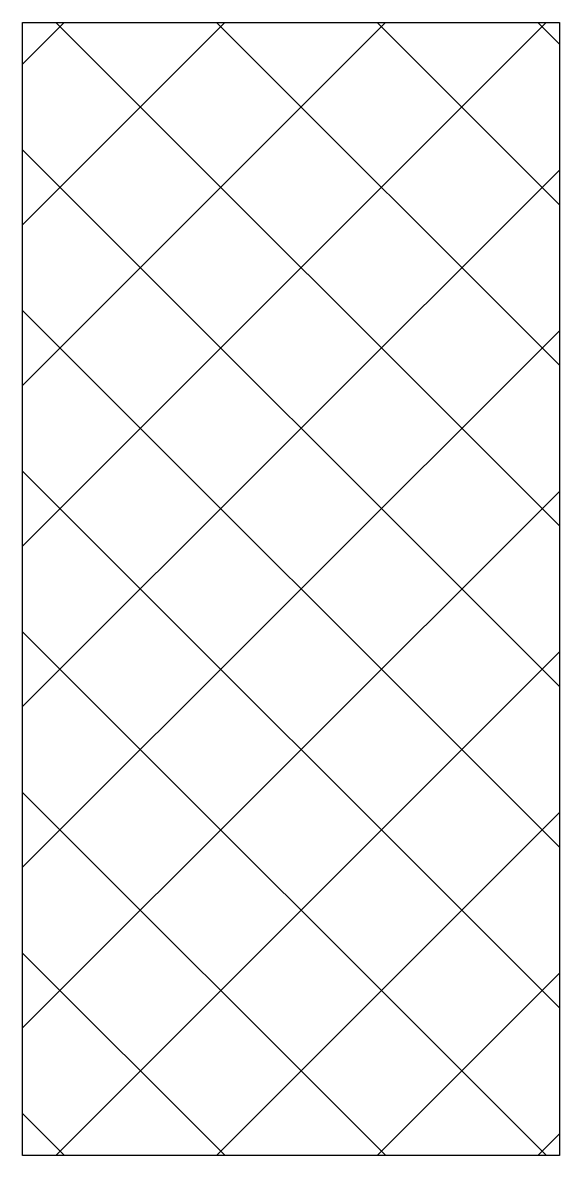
# Model space of a CAD drawing. Header units: millimetres. Extents: x -25.5 to -7.5, y -19 to 19.
import ezdxf

# ---------------------------------------------------------------- set-up
doc = ezdxf.new("R2010")
doc.units = ezdxf.units.MM

msp = doc.modelspace()

# ---------------------------------------------------------------- hatches: boundary and pattern name
h = msp.add_hatch()
h.set_pattern_fill('ANSI37', color=256, scale=1.2, style=0)
h.paths.add_polyline_path([(-25.5, 19), (-7.5, 19), (-7.5, -19), (-25.5, -19)])

# ---------------------------------------------------------------- linework, layer by layer
msp.add_lwpolyline([(-25.5, 19), (-7.5, 19), (-7.5, -19), (-25.5, -19)], close=True)

doc.saveas('drawing.dxf')
